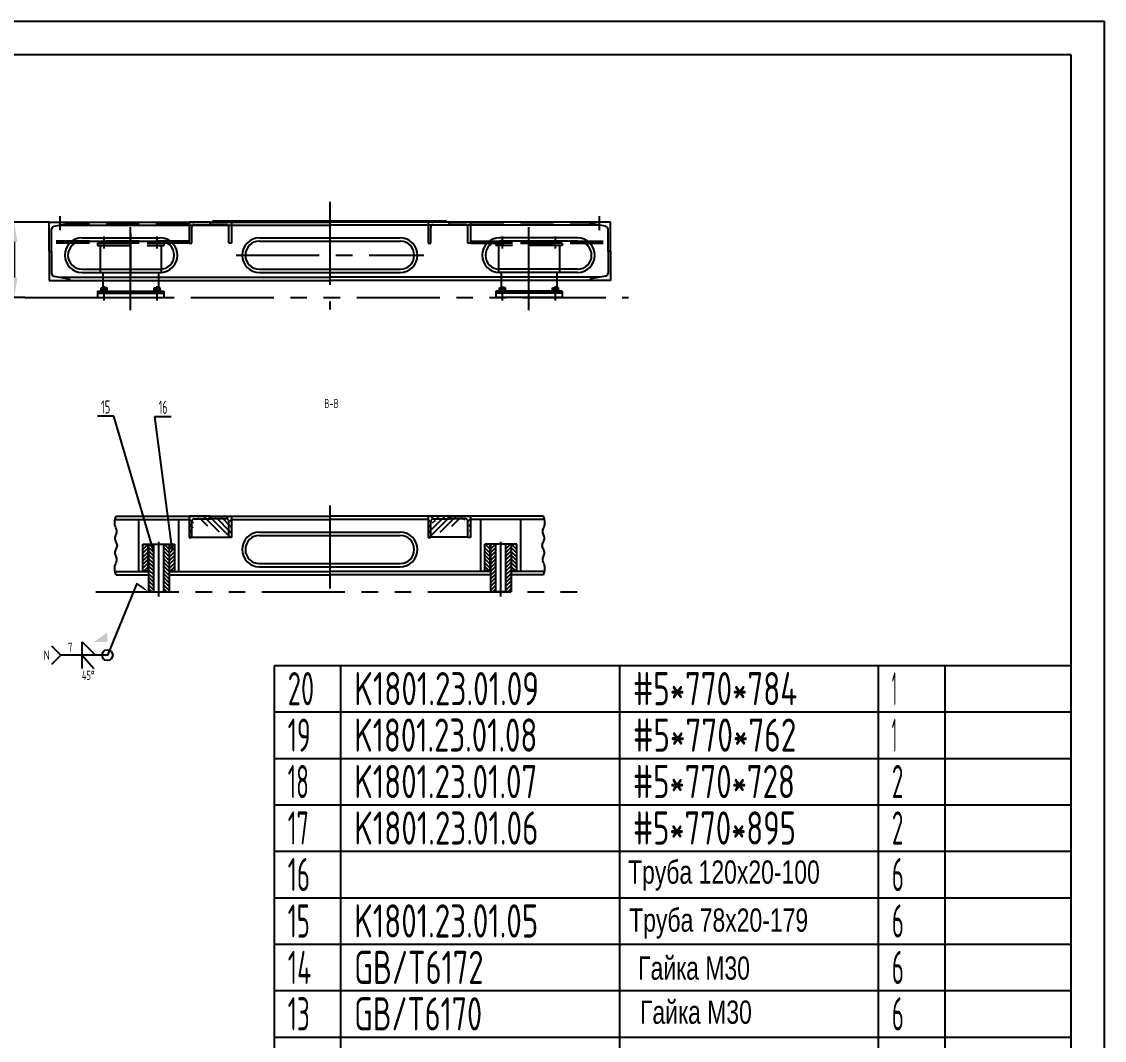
# Model space of a CAD drawing. Header units: millimetres. Extents: x 0 to 10500, y -288 to 7425.
# Drawn here: x 6423 to 10500, y 3588 to 7425 of the extents above; entities that cross this region are included whole.
import ezdxf
from ezdxf.enums import TextEntityAlignment as Align

# ---------------------------------------------------------------- set-up
doc = ezdxf.new("R2010")
doc.units = ezdxf.units.MM
doc.header["$LTSCALE"] = 250
for name, pattern in [('F', [0.75, 0.5, -0.25]), ('G', [2, 1.25, -0.25, 0.25, -0.25]), ('K', [2.5, 1.25, -0.25, 0.25, -0.25, 0.25, -0.25])]:
    doc.linetypes.add(name, pattern=pattern)
for name, color, linetype in [('01', 7, 'Continuous'), ('02', 1, 'Continuous'), ('04', 2, 'F'), ('05', 142, 'G'), ('07', 6, 'K'), ('08', 1, 'Continuous'), ('11', 3, 'Continuous'), ('13', 3, 'Continuous')]:
    doc.layers.add(name, color=color, linetype=linetype)
doc.styles.get("Standard").update_dxf_attribs({"font": 'isocp', "width": 0.707, "bigfont": 'intecad.shx'})
doc.dimstyles.new('INTE', dxfattribs={"dimscale": 25, "dimtxt": 3.5, "dimasz": 3, "dimexe": 3, "dimexo": 0, "dimgap": 1, "dimtad": 1, "dimdsep": 46, "dimtxsty": 'Standard', "dimcen": 0, "dimclrd": 1, "dimclre": 1, "dimclrt": 3, "dimaunit": 1, "dimadec": 0, "dimazin": 0, "dimtfac": 1, "dimtmove": 0, "dimatfit": 0, "dimfxl": 1, "dimarcsym": 0})

# ---------------------------------------------------------------- blocks, each defined once
blk = doc.blocks.new('*U7')
at = {"layer": '01'}
for p, q in [((-9.2, 3.1), (-9.2, 0)), ((0, 3.1), (-9.2, 3.1)), ((-9.2, 0), (0, 0)), ((0, 0), (-1.8, 3.1)), ((0, 3.1), (1.8, 0)), ((0, 3.1), (9.2, 3.1)), ((9.2, 0), (0, 0)), ((9.2, 3.1), (9.2, 0))]:
    blk.add_line(p, q, dxfattribs=at)
at = {"layer": '05'}
blk.add_line((0, 5.2), (0, -2.1), dxfattribs=at)
blk = doc.blocks.new('*D138')
at = {"layer": '08', "color": 1, "lineweight": -2}
for p, q in [((6526.3, 6670.2), (6319.6, 6670.2)), ((6394.6, 6595.2), (6394.6, 6461.2)), ((6434.8, 6386.2), (6319.6, 6386.2))]:
    blk.add_line(p, q, dxfattribs=at)
at = {"layer": '08', "color": 1}
for points in [[(6382.1, 6595.2), (6407.1, 6595.2), (6394.6, 6670.2)], [(6382.1, 6461.2), (6407.1, 6461.2), (6394.6, 6386.2)]]:
    blk.add_solid(points, dxfattribs=at)
at = {"layer": 'Defpoints', "color": 0}
for p in [(6526.3, 6670.2), (6394.6, 6386.2), (6434.8, 6386.2)]:
    blk.add_point(p, dxfattribs=at)
at = {"layer": '08', "color": 3, "insert": (6325.9, 6528.2), "char_height": 87.5, "attachment_point": 5, "rotation": 90}
blk.add_mtext('284', dxfattribs=at)
blk = doc.blocks.new('*U166')
at = {"layer": '01'}
for points in [[(415, 292), (25, 292)], [(415, 5), (415, 292)]]:
    blk.add_lwpolyline(points, dxfattribs=at)
at = {"layer": '02'}
for points in [[(420, 297), (0, 297)], [(420, 0), (420, 297)]]:
    blk.add_lwpolyline(points, dxfattribs=at)
blk = doc.blocks.new('*U179')
at = {"layer": '01'}
for p, q in [((0, -175), (0, 0)), ((3000, -175), (3000, 0))]:
    blk.add_line(p, q, dxfattribs=at)
at = {"layer": '02'}
for p, q in [((0, 0), (250, 0)), ((250, -175), (250, 0)), ((250, 0), (1300, 0)), ((1300, -175), (1300, 0)), ((1300, 0), (2275, 0)), ((2275, -175), (2275, 0)), ((2275, 0), (2525, 0)), ((2525, -175), (2525, 0)), ((2525, 0), (3000, 0))]:
    blk.add_line(p, q, dxfattribs=at)
blk = doc.blocks.new('*U180')
at = {"layer": '01'}
for p, q in [((0, -175), (0, 0)), ((3000, -175), (3000, 0))]:
    blk.add_line(p, q, dxfattribs=at)
at = {"layer": '02'}
for p, q in [((0, 0), (250, 0)), ((250, -175), (250, 0)), ((250, 0), (1300, 0)), ((1300, -175), (1300, 0)), ((1300, 0), (2275, 0)), ((2275, -175), (2275, 0)), ((2275, 0), (2525, 0)), ((2525, -175), (2525, 0)), ((2525, 0), (3000, 0))]:
    blk.add_line(p, q, dxfattribs=at)
blk = doc.blocks.new('*U181')
at = {"layer": '01'}
for p, q in [((0, -175), (0, 0)), ((3000, -175), (3000, 0))]:
    blk.add_line(p, q, dxfattribs=at)
at = {"layer": '02'}
for p, q in [((0, 0), (250, 0)), ((250, -175), (250, 0)), ((250, 0), (1300, 0)), ((1300, -175), (1300, 0)), ((1300, 0), (2275, 0)), ((2275, -175), (2275, 0)), ((2275, 0), (2525, 0)), ((2525, -175), (2525, 0)), ((2525, 0), (3000, 0))]:
    blk.add_line(p, q, dxfattribs=at)
blk = doc.blocks.new('*U182')
at = {"layer": '01'}
for p, q in [((0, -175), (0, 0)), ((3000, -175), (3000, 0))]:
    blk.add_line(p, q, dxfattribs=at)
at = {"layer": '02'}
for p, q in [((0, 0), (250, 0)), ((250, -175), (250, 0)), ((250, 0), (1300, 0)), ((1300, -175), (1300, 0)), ((1300, 0), (2275, 0)), ((2275, -175), (2275, 0)), ((2275, 0), (2525, 0)), ((2525, -175), (2525, 0)), ((2525, 0), (3000, 0))]:
    blk.add_line(p, q, dxfattribs=at)
blk = doc.blocks.new('*U183')
at = {"layer": '01'}
for p, q in [((0, -175), (0, 0)), ((3000, -175), (3000, 0))]:
    blk.add_line(p, q, dxfattribs=at)
at = {"layer": '02'}
for p, q in [((0, 0), (250, 0)), ((250, -175), (250, 0)), ((250, 0), (1300, 0)), ((1300, -175), (1300, 0)), ((1300, 0), (2275, 0)), ((2275, -175), (2275, 0)), ((2275, 0), (2525, 0)), ((2525, -175), (2525, 0)), ((2525, 0), (3000, 0))]:
    blk.add_line(p, q, dxfattribs=at)
blk = doc.blocks.new('*U184')
at = {"layer": '01'}
for p, q in [((0, -175), (0, 0)), ((3000, -175), (3000, 0))]:
    blk.add_line(p, q, dxfattribs=at)
at = {"layer": '02'}
for p, q in [((0, 0), (250, 0)), ((250, -175), (250, 0)), ((250, 0), (1300, 0)), ((1300, -175), (1300, 0)), ((1300, 0), (2275, 0)), ((2275, -175), (2275, 0)), ((2275, 0), (2525, 0)), ((2525, -175), (2525, 0)), ((2525, 0), (3000, 0))]:
    blk.add_line(p, q, dxfattribs=at)
blk = doc.blocks.new('*U185')
at = {"layer": '01'}
for p, q in [((0, -175), (0, 0)), ((3000, -175), (3000, 0))]:
    blk.add_line(p, q, dxfattribs=at)
at = {"layer": '02'}
for p, q in [((0, 0), (250, 0)), ((250, -175), (250, 0)), ((250, 0), (1300, 0)), ((1300, -175), (1300, 0)), ((1300, 0), (2275, 0)), ((2275, -175), (2275, 0)), ((2275, 0), (2525, 0)), ((2525, -175), (2525, 0)), ((2525, 0), (3000, 0))]:
    blk.add_line(p, q, dxfattribs=at)
blk = doc.blocks.new('*U186')
at = {"layer": '01'}
for p, q in [((0, -175), (0, 0)), ((3000, -175), (3000, 0))]:
    blk.add_line(p, q, dxfattribs=at)
at = {"layer": '02'}
for p, q in [((0, 0), (250, 0)), ((250, -175), (250, 0)), ((250, 0), (1300, 0)), ((1300, -175), (1300, 0)), ((1300, 0), (2275, 0)), ((2275, -175), (2275, 0)), ((2275, 0), (2525, 0)), ((2525, -175), (2525, 0)), ((2525, 0), (3000, 0))]:
    blk.add_line(p, q, dxfattribs=at)
blk = doc.blocks.new('*U187')
at = {"layer": '01'}
for p, q in [((0, -175), (0, 0)), ((0, 0), (250, 0)), ((250, 0), (1300, 0)), ((1300, 0), (2275, 0)), ((2275, 0), (2525, 0)), ((2525, 0), (3000, 0)), ((3000, -175), (3000, 0))]:
    blk.add_line(p, q, dxfattribs=at)
at = {"layer": '02'}
for p, q in [((250, -175), (250, 0)), ((1300, -175), (1300, 0)), ((2275, -175), (2275, 0)), ((2525, -175), (2525, 0))]:
    blk.add_line(p, q, dxfattribs=at)

msp = doc.modelspace()

# ---------------------------------------------------------------- hatches: boundary and pattern name
at = {"layer": '02', "linetype": 'Continuous'}
h = msp.add_hatch(dxfattribs=at)
h.set_pattern_fill('_USER', color=1, scale=15, angle=315, style=0, pattern_type=0)
h.set_pattern_definition([(315, (579.545, 1228.959), (10.606602, 10.606602), [])])
edge = h.paths.add_edge_path(flags=17)
edge.add_line((7140.022, 5561.652), (7133.322, 5554.952))
edge.add_line((7126.622, 5561.652), (7133.322, 5554.952))
edge = h.paths.add_edge_path()
edge.add_line((7140.022, 5561.652), (7133.322, 5554.952))
edge.add_line((7126.622, 5561.652), (7133.322, 5554.952))
edge.add_arc((7130.022, 5554.952), 3.3, 270.262129, 360)
edge.add_arc((7136.622, 5554.952), 3.3, 180, 269.737871)
edge.add_line((7053.322, 5561.652), (7053.322, 5481.652))
edge.add_line((7063.322, 5483.173), (7063.322, 5542.671))
edge.add_arc((7061.801, 5483.173), 1.521, 270, 360)
edge.add_line((7053.322, 5481.652), (7061.801, 5481.652))
edge.add_arc((7072.322, 5542.652), 9, 90, 179.878223)
edge.add_line((7072.322, 5551.652), (7130.037, 5551.652))
edge.add_line((7133.322, 5561.652), (7053.322, 5561.652))
edge.add_line((7203.322, 5483.173), (7203.322, 5542.671))
edge.add_line((7213.322, 5561.652), (7213.322, 5481.652))
edge.add_line((7213.322, 5481.652), (7204.843, 5481.652))
edge.add_arc((7204.843, 5483.173), 1.521, 180, 270)
edge.add_arc((7194.322, 5542.652), 9, 0.121777, 90)
edge.add_line((7133.322, 5561.652), (7213.322, 5561.652))
edge.add_line((7194.322, 5551.652), (7136.607, 5551.652))
h = msp.add_hatch(dxfattribs=at)
h.set_pattern_fill('_USER', color=1, angle=45, style=0, double=1, pattern_type=0)
h.set_pattern_definition([(45, (579.5452, 1108.7221), (-0.70710678, 0.70710678), []), (135, (579.5452, 1108.7221), (-0.70710678, -0.70710678), [])])
h.paths.add_polyline_path([(7126.622, 5561.652), (7133.322, 5554.952), (7140.022, 5561.652)])
h = msp.add_hatch(dxfattribs=at)
h.set_pattern_fill('_USER', color=1, scale=15, angle=315, style=0, pattern_type=0)
h.set_pattern_definition([(225, (14587.099, 1228.959), (-10.606602, 10.606602), [])])
edge = h.paths.add_edge_path(flags=17)
edge.add_line((8026.622, 5561.652), (8033.322, 5554.952))
edge.add_line((8040.022, 5561.652), (8033.322, 5554.952))
edge = h.paths.add_edge_path()
edge.add_line((8026.622, 5561.652), (8033.322, 5554.952))
edge.add_line((8040.022, 5561.652), (8033.322, 5554.952))
edge.add_arc((8036.622, 5554.952), 3.3, 180, 269.737871)
edge.add_arc((8030.022, 5554.952), 3.3, 270.262129, 360)
edge.add_line((8113.322, 5561.652), (8113.322, 5481.652))
edge.add_line((8103.322, 5483.173), (8103.322, 5542.671))
edge.add_arc((8104.843, 5483.173), 1.521, 180, 270)
edge.add_line((8113.322, 5481.652), (8104.843, 5481.652))
edge.add_arc((8094.322, 5542.652), 9, 0.121777, 90)
edge.add_line((8094.322, 5551.652), (8036.607, 5551.652))
edge.add_line((8033.322, 5561.652), (8113.322, 5561.652))
edge.add_line((7963.322, 5483.173), (7963.322, 5542.671))
edge.add_line((7953.322, 5561.652), (7953.322, 5481.652))
edge.add_line((7953.322, 5481.652), (7961.801, 5481.652))
edge.add_arc((7961.801, 5483.173), 1.521, 270, 360)
edge.add_arc((7972.322, 5542.652), 9, 90, 179.878223)
edge.add_line((8033.322, 5561.652), (7953.322, 5561.652))
edge.add_line((7972.322, 5551.652), (8030.037, 5551.652))
h = msp.add_hatch(dxfattribs=at)
h.set_pattern_fill('_USER', color=1, angle=45, style=0, double=1, pattern_type=0)
h.set_pattern_definition([(135, (14587.0991, 1108.7221), (0.70710678, 0.70710678), []), (45, (14587.0991, 1108.7221), (0.70710678, -0.70710678), [])])
h.paths.add_polyline_path([(8040.022, 5561.652), (8033.322, 5554.952), (8026.622, 5561.652)])
h = msp.add_hatch(dxfattribs=at)
h.set_pattern_fill('_USER', color=1, scale=10, angle=405, style=0, pattern_type=0)
h.set_pattern_definition([(45, (10748.028, -551.817), (-7.071068, 7.071068), [])])
h.paths.add_polyline_path([(6879.322, 5356.652), (6899.322, 5356.652), (6899.322, 5456.652), (6879.322, 5456.652)])
h.paths.add_polyline_path([(6999.322, 5456.652), (6979.322, 5456.652), (6979.322, 5356.652), (6999.322, 5356.652)])
h = msp.add_hatch(dxfattribs=at)
h.set_pattern_fill('_USER', color=1, scale=10, angle=135, style=0, pattern_type=0)
h.set_pattern_definition([(135, (10748.028, -551.817), (-7.071068, -7.071068), [])])
h.paths.add_polyline_path([(6900.322, 5277.652), (6920.322, 5277.652), (6920.322, 5456.652), (6900.322, 5456.652)])
h.paths.add_polyline_path([(6958.322, 5277.652), (6978.322, 5277.652), (6978.322, 5456.652), (6958.322, 5456.652)])
h = msp.add_hatch(dxfattribs=at)
h.set_pattern_fill('_USER', color=1, scale=10, angle=405, style=0, pattern_type=0)
h.set_pattern_definition([(135, (4418.616, -551.817), (7.071068, 7.071068), [])])
h.paths.add_polyline_path([(8287.322, 5456.652), (8267.322, 5456.652), (8267.322, 5356.652), (8287.322, 5356.652)])
h.paths.add_polyline_path([(8167.322, 5356.652), (8187.322, 5356.652), (8187.322, 5456.652), (8167.322, 5456.652)])
h = msp.add_hatch(dxfattribs=at)
h.set_pattern_fill('_USER', color=1, scale=10, angle=135, style=0, pattern_type=0)
h.set_pattern_definition([(45, (4418.616, -551.817), (7.071068, -7.071068), [])])
h.paths.add_polyline_path([(8266.322, 5277.652), (8246.322, 5277.652), (8246.322, 5456.652), (8266.322, 5456.652)])
h.paths.add_polyline_path([(8208.322, 5277.652), (8188.322, 5277.652), (8188.322, 5456.652), (8208.322, 5456.652)])

# ---------------------------------------------------------------- linework, layer by layer
at = {"layer": '01'}
for p, q in [((6526.322, 6560.233), (6526.322, 6670.233)), ((6526.322, 6670.233), (6605.322, 6670.233)), ((6605.322, 6670.233), (7583.322, 6670.233)), ((7143.322, 6670.233), (7143.322, 6675.233)), ((7143.322, 6675.233), (8023.322, 6675.233)), ((8561.322, 6670.233), (7583.322, 6670.233)), ((8023.322, 6670.233), (8023.322, 6675.233)), ((6526.322, 6560.233), (6526.322, 6450.233)), ((6721.932, 6413.333), (6721.932, 6422.133)), ((6721.932, 6422.133), (6733.322, 6422.133)), ((6733.322, 6413.333), (6721.932, 6413.333)), ((6726.322, 6422.133), (6726.322, 6413.333)), ((6744.712, 6422.133), (6733.322, 6422.133)), ((6733.322, 6413.333), (6744.712, 6413.333)), ((6740.322, 6422.133), (6740.322, 6413.333)), ((6744.712, 6413.333), (6744.712, 6422.133)), ((6921.932, 6413.333), (6921.932, 6422.133)), ((6921.932, 6422.133), (6933.322, 6422.133)), ((6933.322, 6413.333), (6921.932, 6413.333)), ((6926.322, 6422.133), (6926.322, 6413.333)), ((6944.712, 6422.133), (6933.322, 6422.133)), ((6933.322, 6413.333), (6944.712, 6413.333)), ((6940.322, 6422.133), (6940.322, 6413.333)), ((6944.712, 6413.333), (6944.712, 6422.133)), ((8221.932, 6422.133), (8233.322, 6422.133)), ((8221.932, 6413.333), (8221.932, 6422.133)), ((8233.322, 6413.333), (8221.932, 6413.333)), ((8226.322, 6422.133), (8226.322, 6413.333)), ((8244.712, 6422.133), (8233.322, 6422.133)), ((8233.322, 6413.333), (8244.712, 6413.333)), ((8240.322, 6422.133), (8240.322, 6413.333)), ((8244.712, 6413.333), (8244.712, 6422.133)), ((8421.932, 6422.133), (8433.322, 6422.133)), ((8421.932, 6413.333), (8421.932, 6422.133)), ((8433.322, 6413.333), (8421.932, 6413.333)), ((8426.322, 6422.133), (8426.322, 6413.333)), ((8444.712, 6422.133), (8433.322, 6422.133)), ((8433.322, 6413.333), (8444.712, 6413.333)), ((8440.322, 6422.133), (8440.322, 6413.333)), ((8444.712, 6413.333), (8444.712, 6422.133)), ((6778.888, 5561.652), (7583.322, 5561.652)), ((6864.322, 5353.952), (6864.322, 5549.352)), ((7014.322, 5353.952), (7014.322, 5549.352)), ((8387.756, 5561.652), (7583.322, 5561.652)), ((8152.322, 5353.952), (8152.322, 5549.352)), ((8302.322, 5353.952), (8302.322, 5549.352)), ((6879.322, 5356.652), (6879.322, 5456.652)), ((6900.322, 5456.652), (6900.322, 5277.652)), ((6978.322, 5456.652), (6978.322, 5277.652)), ((6999.322, 5356.652), (6999.322, 5456.652)), ((8167.322, 5356.652), (8167.322, 5456.652)), ((8188.322, 5456.652), (8188.322, 5277.652)), ((8266.322, 5456.652), (8266.322, 5277.652)), ((8287.322, 5356.652), (8287.322, 5456.652)), ((6900.322, 5277.652), (6978.322, 5277.652)), ((8266.322, 5277.652), (8188.322, 5277.652))]:
    msp.add_line(p, q, dxfattribs=at)
at = {"layer": '01', "color": 7, "linetype": 'Continuous'}
for p, q in [((6544.686, 6654.005), (6600.64, 6664.583)), ((6565.465, 6657.933), (7583.322, 6657.933)), ((8601.18, 6657.933), (7583.322, 6657.933)), ((8640.322, 6670.233), (8561.322, 6670.233)), ((8621.958, 6654.005), (8566.004, 6664.583)), ((8640.322, 6560.233), (8640.322, 6670.233)), ((6535.322, 6560.233), (6535.322, 6642.705)), ((6650.322, 6610.233), (6944.322, 6610.233)), ((7318.322, 6610.233), (7848.322, 6610.233)), ((8516.322, 6610.233), (8222.322, 6610.233)), ((8631.322, 6560.233), (8631.322, 6642.705)), ((6650.322, 6598.233), (6944.322, 6598.233)), ((7318.322, 6598.233), (7848.322, 6598.233)), ((8516.322, 6598.233), (8222.322, 6598.233)), ((6535.322, 6560.233), (6535.322, 6477.761)), ((8631.322, 6560.233), (8631.322, 6477.761)), ((8640.322, 6560.233), (8640.322, 6450.233)), ((6650.322, 6492.233), (6944.322, 6492.233)), ((7318.322, 6492.233), (7848.322, 6492.233)), ((8516.322, 6492.233), (8222.322, 6492.233)), ((6526.322, 6450.233), (7583.322, 6450.233)), ((6526.322, 6450.233), (6605.322, 6450.233)), ((6544.686, 6466.461), (6600.64, 6455.883)), ((6565.465, 6462.533), (7583.322, 6462.533)), ((6650.322, 6480.233), (6944.322, 6480.233)), ((6728.322, 6450.233), (6728.322, 6422.133)), ((6938.322, 6450.233), (6938.322, 6422.133)), ((7318.322, 6480.233), (7848.322, 6480.233)), ((8601.18, 6462.533), (7583.322, 6462.533)), ((8640.322, 6450.233), (7583.322, 6450.233)), ((8516.322, 6480.233), (8222.322, 6480.233)), ((8228.322, 6450.233), (8228.322, 6422.133)), ((8438.322, 6450.233), (8438.322, 6422.133)), ((8640.322, 6450.233), (8561.322, 6450.233)), ((8621.958, 6466.461), (8566.004, 6455.883)), ((6708.322, 6410.233), (6958.322, 6410.233)), ((6708.322, 6410.233), (6708.322, 6402.233)), ((6708.322, 6402.233), (6958.322, 6402.233)), ((6708.322, 6402.233), (6708.322, 6386.233)), ((6958.322, 6410.233), (6958.322, 6402.233)), ((6958.322, 6402.233), (6958.322, 6386.233)), ((8458.322, 6410.233), (8208.322, 6410.233)), ((8208.322, 6410.233), (8208.322, 6402.233)), ((8458.322, 6402.233), (8208.322, 6402.233)), ((8208.322, 6402.233), (8208.322, 6386.233)), ((8458.322, 6410.233), (8458.322, 6402.233)), ((8458.322, 6402.233), (8458.322, 6386.233)), ((6708.322, 6386.233), (6958.322, 6386.233)), ((8458.322, 6386.233), (8208.322, 6386.233)), ((6774.568, 5549.352), (7053.322, 5549.352)), ((7133.322, 5561.652), (7053.322, 5561.652)), ((7053.322, 5561.652), (7053.322, 5481.652)), ((7072.322, 5551.652), (7130.037, 5551.652)), ((7126.622, 5561.652), (7133.322, 5554.952)), ((7133.322, 5561.652), (7213.322, 5561.652)), ((7140.022, 5561.652), (7133.322, 5554.952)), ((7194.322, 5551.652), (7136.607, 5551.652)), ((7213.322, 5561.652), (7213.322, 5481.652)), ((7213.322, 5549.352), (7583.322, 5549.352)), ((7953.322, 5549.352), (7583.322, 5549.352)), ((8033.322, 5561.652), (7953.322, 5561.652)), ((7953.322, 5561.652), (7953.322, 5481.652)), ((7972.322, 5551.652), (8030.037, 5551.652)), ((8026.622, 5561.652), (8033.322, 5554.952)), ((8033.322, 5561.652), (8113.322, 5561.652)), ((8040.022, 5561.652), (8033.322, 5554.952)), ((8094.322, 5551.652), (8036.607, 5551.652)), ((8113.322, 5561.652), (8113.322, 5481.652)), ((8392.076, 5549.352), (8113.322, 5549.352)), ((7063.322, 5483.173), (7063.322, 5542.671)), ((7203.322, 5483.173), (7203.322, 5542.671)), ((7963.322, 5483.173), (7963.322, 5542.671)), ((8103.322, 5483.173), (8103.322, 5542.671)), ((7053.322, 5481.652), (7061.801, 5481.652)), ((7063.322, 5483.173), (7203.322, 5483.173)), ((7213.322, 5481.652), (7204.843, 5481.652)), ((7318.322, 5501.652), (7848.322, 5501.652)), ((7318.322, 5489.652), (7848.322, 5489.652)), ((7953.322, 5481.652), (7961.801, 5481.652)), ((8103.322, 5483.173), (7963.322, 5483.173)), ((8113.322, 5481.652), (8104.843, 5481.652)), ((6879.322, 5456.652), (6999.322, 5456.652)), ((6899.322, 5356.652), (6899.322, 5456.652)), ((6920.322, 5277.652), (6920.322, 5456.652)), ((6958.322, 5277.652), (6958.322, 5456.652)), ((6979.322, 5356.652), (6979.322, 5456.652)), ((8287.322, 5456.652), (8167.322, 5456.652)), ((8187.322, 5356.652), (8187.322, 5456.652)), ((8208.322, 5277.652), (8208.322, 5456.652)), ((8246.322, 5277.652), (8246.322, 5456.652)), ((8267.322, 5356.652), (8267.322, 5456.652)), ((7318.322, 5383.652), (7848.322, 5383.652)), ((6774.568, 5353.952), (6900.322, 5353.952)), ((6778.888, 5341.652), (6900.322, 5341.652)), ((6879.322, 5356.652), (6900.322, 5356.652)), ((6978.322, 5356.652), (6999.322, 5356.652)), ((6978.322, 5353.952), (7583.322, 5353.952)), ((6978.322, 5341.652), (7583.322, 5341.652)), ((7318.322, 5371.652), (7848.322, 5371.652)), ((8188.322, 5353.952), (7583.322, 5353.952)), ((8188.322, 5341.652), (7583.322, 5341.652)), ((8188.322, 5356.652), (8167.322, 5356.652)), ((8287.322, 5356.652), (8266.322, 5356.652)), ((8392.076, 5353.952), (8266.322, 5353.952)), ((8392.076, 5353.952), (8266.322, 5353.952)), ((8387.756, 5341.652), (8266.322, 5341.652)), ((8387.756, 5341.652), (8266.322, 5341.652))]:
    msp.add_line(p, q, dxfattribs=at)
at = {"layer": '01'}
msp.add_lwpolyline([(6650.658, 5088.809), (6700.658, 5038.809), (6650.658, 5038.809)], close=True, dxfattribs=at)
msp.add_lwpolyline([(6650.658, 4988.809), (6650.658, 5038.809), (6694.658, 4988.809)], dxfattribs=at)
msp.add_circle((6745.658, 5038.809), 20, dxfattribs=at)
at = {"layer": '01', "color": 7, "linetype": 'Continuous'}
for centre, radius, start, end in [((6546.822, 6642.705), 11.5, 100.705638, 180), ((6599.572, 6670.233), 5.75, 280.705638, 0), ((8567.072, 6670.233), 5.75, 180, 259.294362), ((8619.822, 6642.705), 11.5, 0, 79.294362), ((6650.322, 6545.233), 65, 90, 270), ((6944.322, 6545.233), 65, 270, 90), ((7318.322, 6545.233), 65, 90, 270), ((7848.322, 6545.233), 65, 270, 90), ((8222.322, 6545.233), 65, 90, 270), ((8516.322, 6545.233), 65, 270, 90), ((6650.322, 6545.233), 53, 90, 270), ((6944.322, 6545.233), 53, 270, 90), ((7318.322, 6545.233), 53, 90, 270), ((7848.322, 6545.233), 53, 270, 90), ((8222.322, 6545.233), 53, 90, 270), ((8516.322, 6545.233), 53, 270, 90), ((6546.822, 6477.761), 11.5, 180, 259.294362), ((6599.572, 6450.233), 5.75, 360, 79.294362), ((8567.072, 6450.233), 5.75, 100.705638, 180), ((8619.822, 6477.761), 11.5, 280.705638, 0), ((7072.322, 5542.652), 9, 90, 179.878223), ((7130.022, 5554.952), 3.3, 270.262129, 0), ((7136.622, 5554.952), 3.3, 180, 269.737871), ((7194.322, 5542.652), 9, 0.121777, 90), ((7972.322, 5542.652), 9, 90, 179.878223), ((8030.022, 5554.952), 3.3, 270.262129, 0), ((8036.622, 5554.952), 3.3, 180, 269.737871), ((8094.322, 5542.652), 9, 0.121777, 90), ((7061.801, 5483.173), 1.521, 270, 0), ((7204.843, 5483.173), 1.521, 180, 270), ((7318.322, 5436.652), 65, 90, 270), ((7318.322, 5436.652), 53, 90, 270), ((7848.322, 5436.652), 65, 270, 90), ((7848.322, 5436.652), 53, 270, 90), ((7961.801, 5483.173), 1.521, 270, 0), ((8104.843, 5483.173), 1.521, 180, 270)]:
    msp.add_arc(centre, radius, start, end, dxfattribs=at)
at = {"layer": '01'}
msp.add_solid([(6745.658, 5123.809), (6695.658, 5088.809), (6745.658, 5038.809), (6745.658, 5088.809)], dxfattribs=at)
at = {"layer": '02'}
for p, q in [((6770.135, 5938.732), (6708.135, 5938.732)), ((6916.322, 5440.494), (6770.135, 5938.732)), ((6988.561, 5448.053), (6924.489, 5937.619)), ((6924.489, 5937.619), (6986.489, 5937.619))]:
    msp.add_line(p, q, dxfattribs=at)
for points in [[(6778.888, 5341.652), (6775.102, 5351.342), (6773.354, 5359.877), (6773.203, 5367.393), (6774.213, 5374.021), (6775.945, 5379.898), (6777.96, 5385.157), (6779.82, 5389.933), (6781.088, 5394.36), (6781.436, 5398.554), (6780.985, 5402.56), (6779.967, 5406.405), (6778.613, 5410.115), (6777.156, 5413.718), (6775.829, 5417.241), (6774.862, 5420.71), (6774.488, 5424.152), (6774.866, 5427.589), (6775.863, 5431.027), (6777.272, 5434.464), (6778.888, 5437.902), (6780.504, 5441.339), (6781.913, 5444.777), (6782.91, 5448.214), (6783.288, 5451.652), (6782.91, 5455.089), (6781.913, 5458.527), (6780.504, 5461.964), (6778.888, 5465.402), (6777.272, 5468.839), (6775.863, 5472.277), (6774.866, 5475.714), (6774.488, 5479.152), (6774.862, 5482.594), (6775.829, 5486.062), (6777.156, 5489.585), (6778.613, 5493.188), (6779.967, 5496.899), (6780.985, 5500.743), (6781.436, 5504.749), (6781.088, 5508.943), (6779.82, 5513.37), (6777.96, 5518.146), (6775.945, 5523.405), (6774.213, 5529.282), (6773.203, 5535.911), (6773.354, 5543.426), (6775.102, 5551.961), (6778.888, 5561.652)], [(8387.756, 5341.652), (8391.542, 5351.342), (8393.291, 5359.877), (8393.441, 5367.393), (8392.431, 5374.021), (8390.7, 5379.898), (8388.684, 5385.157), (8386.824, 5389.933), (8385.556, 5394.36), (8385.208, 5398.554), (8385.659, 5402.56), (8386.678, 5406.405), (8388.031, 5410.115), (8389.488, 5413.718), (8390.816, 5417.241), (8391.782, 5420.71), (8392.156, 5424.152), (8391.778, 5427.589), (8390.781, 5431.027), (8389.372, 5434.464), (8387.756, 5437.902), (8386.141, 5441.339), (8384.731, 5444.777), (8383.734, 5448.214), (8383.356, 5451.652), (8383.734, 5455.089), (8384.731, 5458.527), (8386.141, 5461.964), (8387.756, 5465.402), (8389.372, 5468.839), (8390.781, 5472.277), (8391.778, 5475.714), (8392.156, 5479.152), (8391.782, 5482.594), (8390.816, 5486.062), (8389.488, 5489.585), (8388.031, 5493.188), (8386.678, 5496.899), (8385.659, 5500.743), (8385.208, 5504.749), (8385.556, 5508.943), (8386.824, 5513.37), (8388.684, 5518.146), (8390.7, 5523.405), (8392.431, 5529.282), (8393.441, 5535.911), (8393.291, 5543.426), (8391.542, 5551.961), (8387.756, 5561.652)], [(6878.318, 5292.941), (6856.315, 5308.231), (6745.658, 5038.809), (6570.658, 5038.809)], [(6535.303, 5074.164), (6570.658, 5038.809), (6535.303, 5003.453)]]:
    msp.add_lwpolyline(points, dxfattribs=at)
msp.add_lwpolyline([(6900.322, 5277.652, 0, 8.038, 0), (6878.318, 5292.941, 8.038, 8.038, 0)], format="xyseb", dxfattribs=at)
at = {"layer": '04', "color": 2, "linetype": 'F'}
for p, q in [((7053.322, 6662.233), (6588.21, 6662.233)), ((7053.322, 6670.233), (7053.322, 6590.233)), ((7133.322, 6670.233), (7053.322, 6670.233)), ((7063.322, 6591.754), (7063.322, 6651.252)), ((7072.322, 6660.233), (7130.037, 6660.233)), ((7133.322, 6670.233), (7133.322, 6663.533)), ((7133.322, 6670.233), (7213.322, 6670.233)), ((7133.322, 6670.233), (7133.322, 6663.533)), ((7194.322, 6660.233), (7136.607, 6660.233)), ((7203.322, 6591.754), (7203.322, 6651.252)), ((7213.322, 6670.233), (7213.322, 6590.233)), ((8033.322, 6670.233), (7953.322, 6670.233)), ((7953.322, 6670.233), (7953.322, 6590.233)), ((7963.322, 6591.754), (7963.322, 6651.252)), ((7972.322, 6660.233), (8030.037, 6660.233)), ((8033.322, 6670.233), (8113.322, 6670.233)), ((8033.322, 6670.233), (8033.322, 6663.533)), ((8033.322, 6670.233), (8033.322, 6663.533)), ((8094.322, 6660.233), (8036.607, 6660.233)), ((8103.322, 6591.754), (8103.322, 6651.252)), ((8113.322, 6670.233), (8113.322, 6590.233)), ((8113.322, 6662.233), (8578.435, 6662.233)), ((7053.322, 6598.233), (6535.322, 6598.233)), ((7053.322, 6590.233), (6535.322, 6590.233)), ((6708.322, 6590.233), (6958.322, 6590.233)), ((6708.322, 6590.233), (6708.322, 6582.233)), ((6708.322, 6590.233), (6708.322, 6582.233)), ((6708.322, 6582.233), (6958.322, 6582.233)), ((6708.322, 6582.233), (6958.322, 6582.233)), ((6718.322, 6582.233), (6718.322, 6480.518)), ((6948.322, 6582.233), (6948.322, 6480.518)), ((6958.322, 6590.233), (6958.322, 6582.233)), ((6958.322, 6590.233), (6958.322, 6582.233)), ((7053.322, 6590.233), (7061.801, 6590.233)), ((7213.322, 6590.233), (7204.843, 6590.233)), ((7953.322, 6590.233), (7961.801, 6590.233)), ((8113.322, 6590.233), (8104.843, 6590.233)), ((8113.322, 6598.233), (8631.322, 6598.233)), ((8113.322, 6590.233), (8631.322, 6590.233)), ((8458.322, 6590.233), (8208.322, 6590.233)), ((8208.322, 6590.233), (8208.322, 6582.233)), ((8208.322, 6590.233), (8208.322, 6582.233)), ((8458.322, 6582.233), (8208.322, 6582.233)), ((8458.322, 6582.233), (8208.322, 6582.233)), ((8218.322, 6582.233), (8218.322, 6480.518)), ((8448.322, 6582.233), (8448.322, 6480.518)), ((8458.322, 6590.233), (8458.322, 6582.233)), ((8458.322, 6590.233), (8458.322, 6582.233)), ((6718.322, 6480.518), (6948.322, 6480.518)), ((6728.322, 6480.518), (6728.322, 6450.233)), ((6938.322, 6480.518), (6938.322, 6450.233)), ((8448.322, 6480.518), (8218.322, 6480.518)), ((8228.322, 6480.518), (8228.322, 6450.233)), ((8438.322, 6480.518), (8438.322, 6450.233))]:
    msp.add_line(p, q, dxfattribs=at)
for centre, radius, start, end in [((7072.322, 6651.233), 9, 90, 179.878223), ((7130.022, 6663.533), 3.3, 270.262129, 0), ((7136.622, 6663.533), 3.3, 180, 269.737871), ((7194.322, 6651.233), 9, 0.121777, 90), ((7972.322, 6651.233), 9, 90, 179.878223), ((8030.022, 6663.533), 3.3, 270.262129, 0), ((8036.622, 6663.533), 3.3, 180, 269.737871), ((8094.322, 6651.233), 9, 0.121777, 90), ((7061.801, 6591.754), 1.521, 270, 0), ((7204.843, 6591.754), 1.521, 180, 270), ((7961.801, 6591.754), 1.521, 270, 0), ((8104.843, 6591.754), 1.521, 180, 270)]:
    msp.add_arc(centre, radius, start, end, dxfattribs=at)
at = {"layer": '05', "color": 4, "linetype": 'G'}
for p, q in [((7583.322, 6745.846), (7583.322, 6340.839)), ((7583.322, 6745.846), (7583.322, 6340.839)), ((6568.322, 6639.141), (6568.322, 6692.189)), ((8598.322, 6639.141), (8598.322, 6692.189)), ((6733.322, 6570.368), (6733.322, 6615.782)), ((6833.322, 6625.548), (6833.322, 6468.763)), ((6833.322, 6625.548), (6833.322, 6468.763)), ((6933.322, 6570.368), (6933.322, 6615.782)), ((7583.322, 6625.548), (7583.322, 6468.763)), ((7583.322, 6625.548), (7583.322, 6468.763)), ((8233.322, 6570.368), (8233.322, 6615.782)), ((8433.322, 6570.368), (8433.322, 6615.782)), ((7231.085, 6545.233), (7936.838, 6545.233)), ((8642.397, 6560.233), (8629.703, 6560.233)), ((7583.322, 5602.401), (7583.322, 5289.362))]:
    msp.add_line(p, q, dxfattribs=at)
at = {"layer": '05'}
for p, q in [((6833.322, 6338.814), (6833.322, 6657.872)), ((8333.322, 6338.814), (8333.322, 6657.872)), ((6524.248, 6560.233), (6536.941, 6560.233)), ((6733.322, 6375.225), (6733.322, 6428.189)), ((6933.322, 6375.225), (6933.322, 6428.189)), ((8233.322, 6375.225), (8233.322, 6428.189)), ((8433.322, 6375.225), (8433.322, 6428.189)), ((6939.322, 5259.307), (6939.322, 5465.226)), ((8227.322, 5259.307), (8227.322, 5465.226))]:
    msp.add_line(p, q, dxfattribs=at)
at = {"layer": '07', "color": 6, "linetype": 'K'}
for p, q in [((6434.809, 6386.233), (8708.624, 6386.233)), ((6702.649, 5277.652), (8515.471, 5277.652))]:
    msp.add_line(p, q, dxfattribs=at)

# ---------------------------------------------------------------- block references
at = {"layer": '01', "xscale": 25, "yscale": 25, "zscale": 25}
msp.add_blockref('*U166', (0, 0), dxfattribs=at)
at = {"layer": '01'}
for name, p in [('*U187', (7375, 5000)), ('*U186', (7375, 4825)), ('*U185', (7375, 4650)), ('*U184', (7375, 4475)), ('*U183', (7375, 4300)), ('*U182', (7375, 4125)), ('*U181', (7375, 3950)), ('*U180', (7375, 3775)), ('*U179', (7375, 3600))]:
    msp.add_blockref(name, p, dxfattribs=at)
at = {"layer": '08'}
for p in [(6733.322, 6410.233), (6933.322, 6410.233)]:
    msp.add_blockref('*U7', p, dxfattribs=at)
at = {"layer": '08', "xscale": -1}
for p in [(8233.322, 6410.233), (8433.322, 6410.233)]:
    msp.add_blockref('*U7', p, dxfattribs=at)

# ---------------------------------------------------------------- texts
at = {"layer": '01', "char_height": 87.5, "attachment_point": 1}
for s, insert in [('{\\fArial|b0|i0|c204|p34;\\C3;Труба 120х20-100}', (8706.462, 4265.337)), ('{\\fArial|b0|i0|c204|p34;\\C3;Труба 78х20-179}', (8710.671, 4084.524)), ('{\\fArial|b0|i0|c204|p34;\\C3;Гайка М30}', (8744.34, 3903.712)), ('{\\fArial|b0|i0|c204|p34;\\C3;Гайка М30}', (8751.448, 3737.757))]:
    msp.add_mtext(s, dxfattribs=dict(at, insert=insert))
at = {"layer": '02', "width": 0.605172}
for p, p2 in [((6910.322, 5435.494), (6922.322, 5435.494)), ((6982.561, 5432.009), (6994.561, 5432.009))]:
    msp.add_text('●', height=20, dxfattribs=at).set_placement(p, p2, align=Align.FIT)
at = {"layer": '11'}
for s, height, width, p, p2 in [('15', 49.4975, 0.647779, (6721.637, 5948.732), (6756.632, 5948.732)), ('16', 49.4975, 0.605294, (6939.017, 5947.619), (6971.961, 5947.619)), ('20', 125, 0.636567, (7425, 4850), (7524.526, 4850)), ('K1801.23.01.09', 125, 0.693788, (7675, 4850), (8371.094, 4850)), ('#5*770*784', 125, 0.692168, (8725, 4850), (9343.625, 4850)), ('1', 125, 0.404, (9700, 4850), (9717.675, 4850)), ('19', 125, 0.612447, (7425, 4675), (7510.865, 4675)), ('K1801.23.01.08', 125, 0.693669, (7675, 4675), (8364.767, 4675)), ('#5*770*762', 125, 0.692085, (8725, 4675), (9340.095, 4675)), ('1', 125, 0.404, (9700, 4675), (9717.675, 4675)), ('18', 125, 0.606, (7425, 4500), (7504.538, 4500)), ('K1801.23.01.07', 125, 0.693669, (7675, 4500), (8364.767, 4500)), ('#5*770*728', 125, 0.691957, (8725, 4500), (9334.788, 4500)), ('2', 125, 0.562593, (9700, 4500), (9742.902, 4500)), ('17', 125, 0.606, (7425, 4325), (7504.538, 4325)), ('K1801.23.01.06', 125, 0.693751, (7675, 4325), (8369.151, 4325)), ('#5*770*895', 125, 0.692053, (8725, 4325), (9338.757, 4325)), ('2', 125, 0.562593, (9700, 4325), (9742.902, 4325)), ('16', 125, 0.610556, (7425, 4150), (7508.921, 4150)), ('6', 125, 0.600695, (9700, 4150), (9745.023, 4150)), ('15', 125, 0.609833, (7425, 3975), (7508.198, 3975)), ('K1801.23.01.05', 125, 0.693738, (7675, 3975), (8368.427, 3975)), ('6', 125, 0.600695, (9700, 3975), (9745.023, 3975)), ('14', 125, 0.614783, (7425, 3800), (7513.375, 3800)), ('GB/T6172', 125, 0.694622, (7675, 3800), (8162.108, 3800)), ('6', 125, 0.600695, (9700, 3800), (9745.023, 3800)), ('13', 125, 0.609833, (7425, 3625), (7508.198, 3625)), ('GB/T6170', 125, 0.694489, (7675, 3625), (8156.87, 3625)), ('6', 125, 0.600695, (9700, 3625), (9745.023, 3625))]:
    msp.add_text(s, height=height, dxfattribs=dict(at, width=width)).set_placement(p, p2, align=Align.FIT)
at = {"layer": '11', "color": 3, "linetype": 'Continuous', "insert": (7562.37, 6004.093), "char_height": 35, "width": 330.621, "attachment_point": 1}
msp.add_mtext('B-B', dxfattribs=at)
at = {"layer": '13', "width": 1.010989}
msp.add_text('N', height=35, dxfattribs=at).set_placement((6505.61, 5021.309), (6528.61, 5021.309), align=Align.FIT)
at = {"layer": '13', "width": 0.707}
for s, p in [('7', (6597.658, 5050.309)), ('45%%D', (6649.868, 4945.314))]:
    msp.add_text(s, height=35, dxfattribs=at).set_placement(p)

# ---------------------------------------------------------------- dimensions: what is measured, and where the dimension line sits
at = {"layer": '08'}
dim = msp.add_linear_dim(base=(6394.614, 6386.233), p1=(6526.322, 6670.233), p2=(6434.809, 6386.233), angle=90, dimstyle='INTE', dxfattribs=at)
dim.commit()
dim.dimension.update_dxf_attribs({"geometry": '*D138', "text_midpoint": (6325.856, 6528.233)})

doc.saveas('drawing.dxf')
